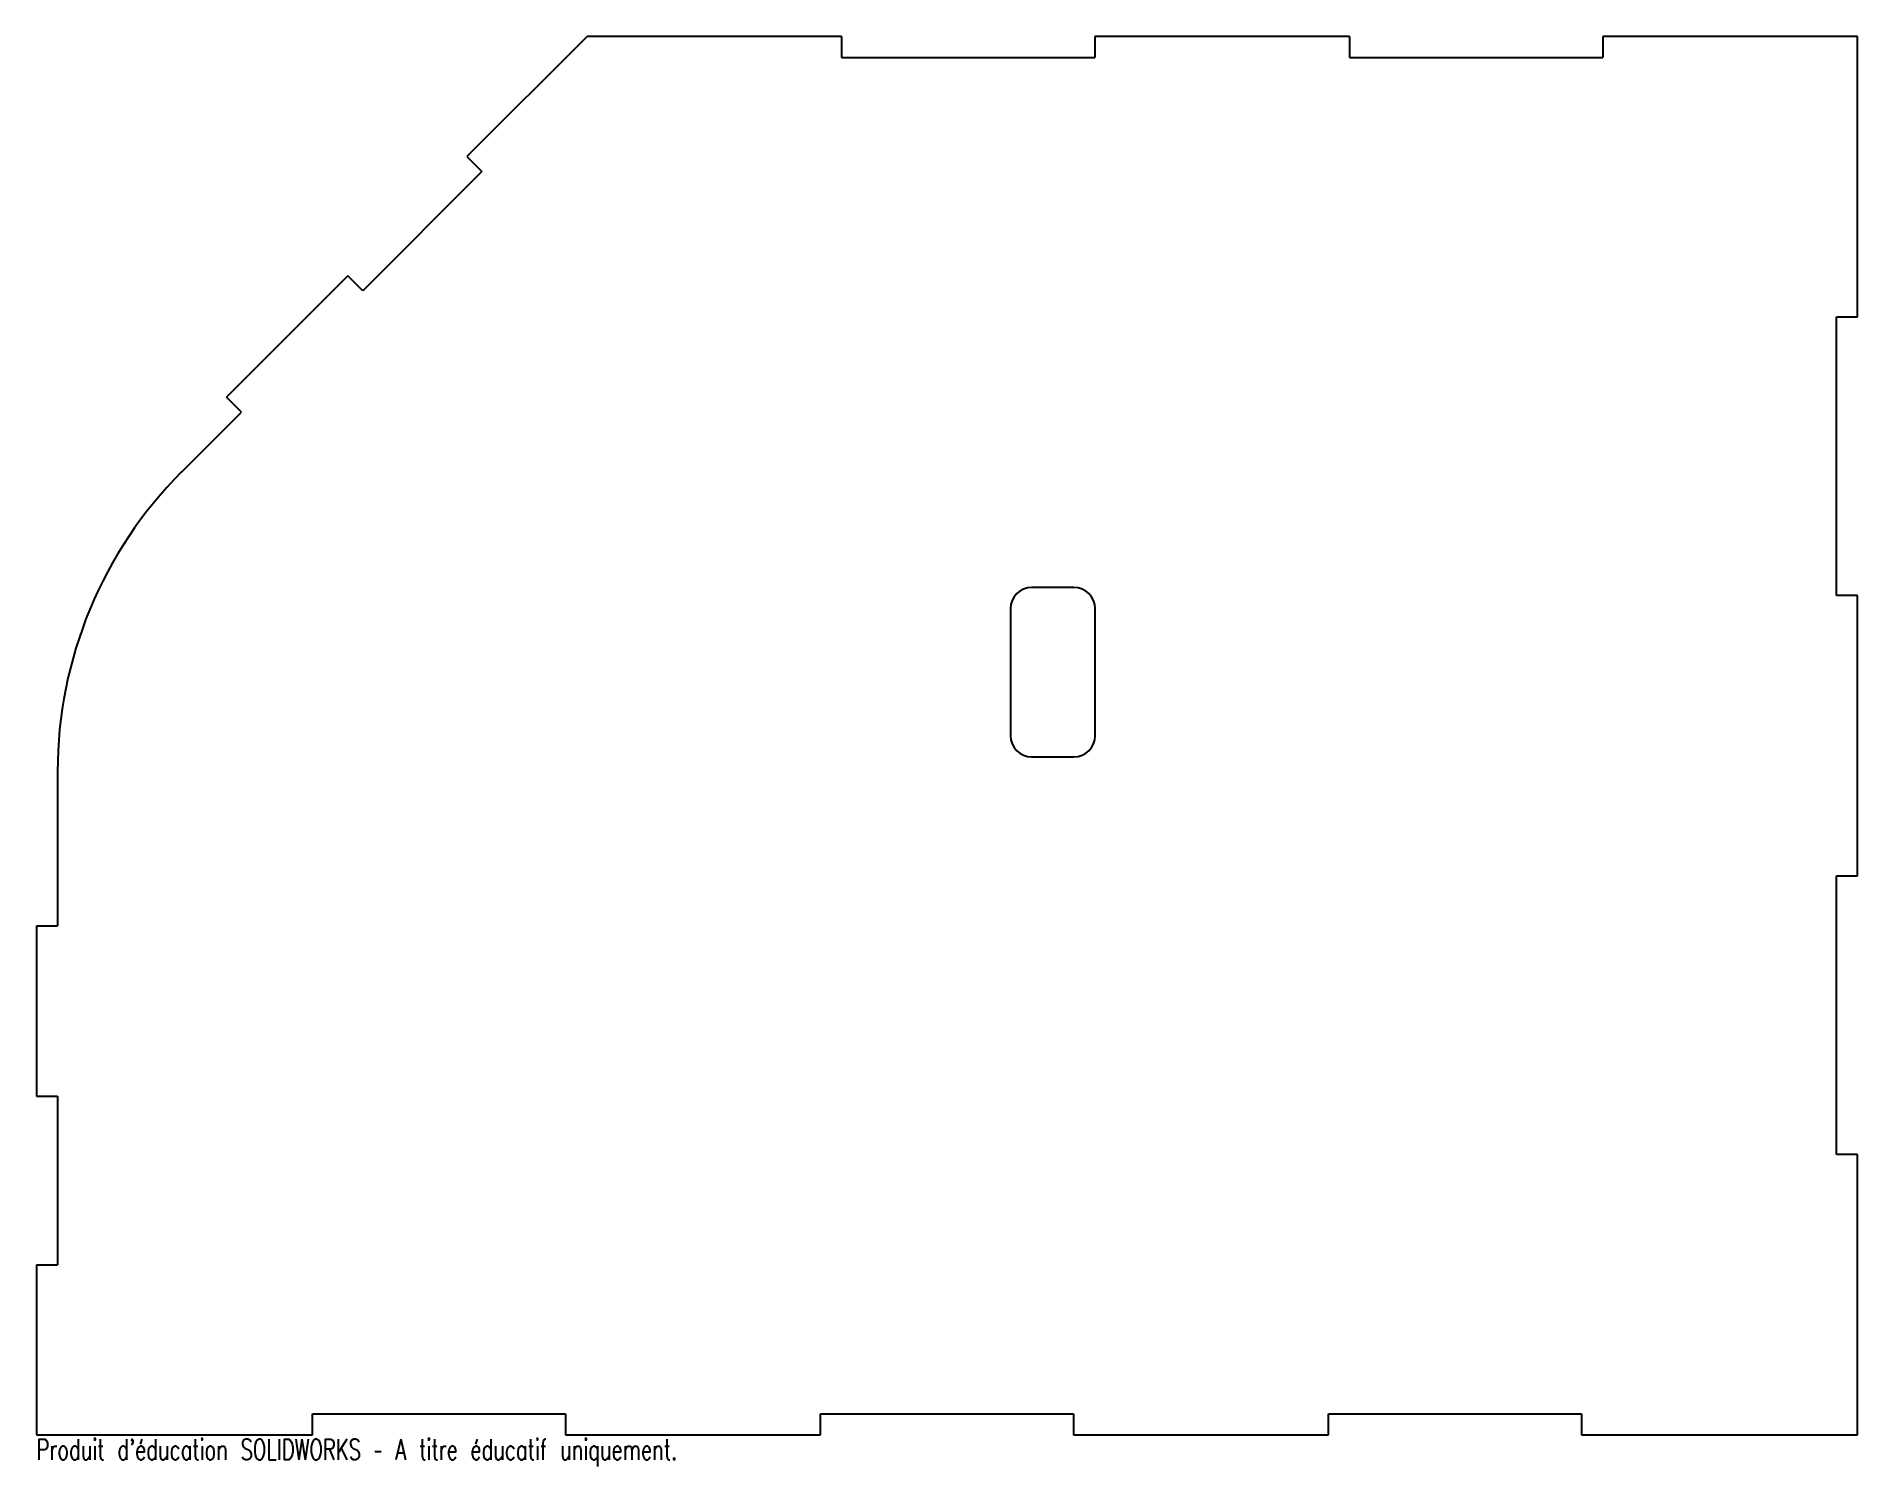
# Model space of a CAD drawing. Header units: millimetres. Extents: x -430 to 0, y -8 to 330.
import ezdxf

# ---------------------------------------------------------------- set-up
doc = ezdxf.new("R2010")
doc.units = ezdxf.units.MM
doc.styles.add('SLDTEXTSTYLE0', font='TXT', dxfattribs={"width": 0.7, "bigfont": 'bigfont'})

msp = doc.modelspace()

# ---------------------------------------------------------------- linework, layer by layer
at = {"color": 7, "linetype": 'Continuous', "lineweight": 25}
for p, q in [((-300.04, 330.1), (-328.43, 301.72)), ((-239.9, 330.1), (-300.04, 330.1)), ((-239.9, 330.1), (-239.9, 325.1)), ((-119.9, 330.1), (-180.1, 330.1)), ((-180.1, 330.1), (-180.1, 325.1)), ((-119.9, 330.1), (-119.9, 325.1)), ((0.1, 330.1), (-60.1, 330.1)), ((-60.1, 330.1), (-60.1, 325.1)), ((0.1, 263.9), (0.1, 330.1)), ((-239.9, 325.1), (-180.1, 325.1)), ((-119.9, 325.1), (-60.1, 325.1)), ((-328.43, 301.72), (-324.89, 298.18)), ((-324.89, 298.18), (-353.03, 270.04)), ((-356.57, 273.57), (-385.2, 244.94)), ((-353.03, 270.04), (-356.57, 273.57)), ((-4.9, 198.1), (-4.9, 263.9)), ((-4.9, 263.9), (0.1, 263.9)), ((-395.81, 227.26), (-381.67, 241.4)), ((-381.67, 241.4), (-385.2, 244.94)), ((-185, 200), (-195, 200)), ((0.1, 198.1), (-4.9, 198.1)), ((0.1, 131.9), (0.1, 198.1)), ((-200, 195), (-200, 165)), ((-180, 165), (-180, 195)), ((-195, 160), (-185, 160)), ((-425.1, 156.55), (-425.1, 120.1)), ((-4.9, 66.1), (-4.9, 131.9)), ((-4.9, 131.9), (0.1, 131.9)), ((-430.1, 120.1), (-425.1, 120.1)), ((-430.1, 120.1), (-430.1, 79.9)), ((-430.1, 79.9), (-425.1, 79.9)), ((-425.1, 79.9), (-425.1, 40.1)), ((0.1, 66.1), (-4.9, 66.1)), ((0.1, -0.1), (0.1, 66.1)), ((-430.1, 40.1), (-425.1, 40.1)), ((-430.1, 40.1), (-430.1, -0.1)), ((-364.9, -0.1), (-364.9, 4.9)), ((-364.9, 4.9), (-305.1, 4.9)), ((-305.1, 4.9), (-305.1, -0.1)), ((-244.9, -0.1), (-244.9, 4.9)), ((-244.9, 4.9), (-185.1, 4.9)), ((-185.1, 4.9), (-185.1, -0.1)), ((-124.9, -0.1), (-124.9, 4.9)), ((-124.9, 4.9), (-65.1, 4.9)), ((-65.1, 4.9), (-65.1, -0.1)), ((-430.1, -0.1), (-364.9, -0.1)), ((-305.1, -0.1), (-244.9, -0.1)), ((-185.1, -0.1), (-124.9, -0.1)), ((-65.1, -0.1), (0.1, -0.1))]:
    msp.add_line(p, q, dxfattribs=at)
for centre, radius, start, end in [((-325.1, 156.55), 100, 135, 180), ((-195, 195), 5, 90, 180), ((-185, 195), 5, 0, 90), ((-195, 165), 5, 180, 270), ((-185, 165), 5, 270, 0)]:
    msp.add_arc(centre, radius, start, end, dxfattribs=at)

# ---------------------------------------------------------------- texts
at = {"color": 7, "linetype": 'Continuous', "insert": (-430.1, -1.12), "char_height": 4.8336, "attachment_point": 1, "style": 'SLDTEXTSTYLE0'}
msp.add_mtext("Produit d'éducation SOLIDWORKS – A titre éducatif uniquement.", dxfattribs=at)

doc.saveas('drawing.dxf')
